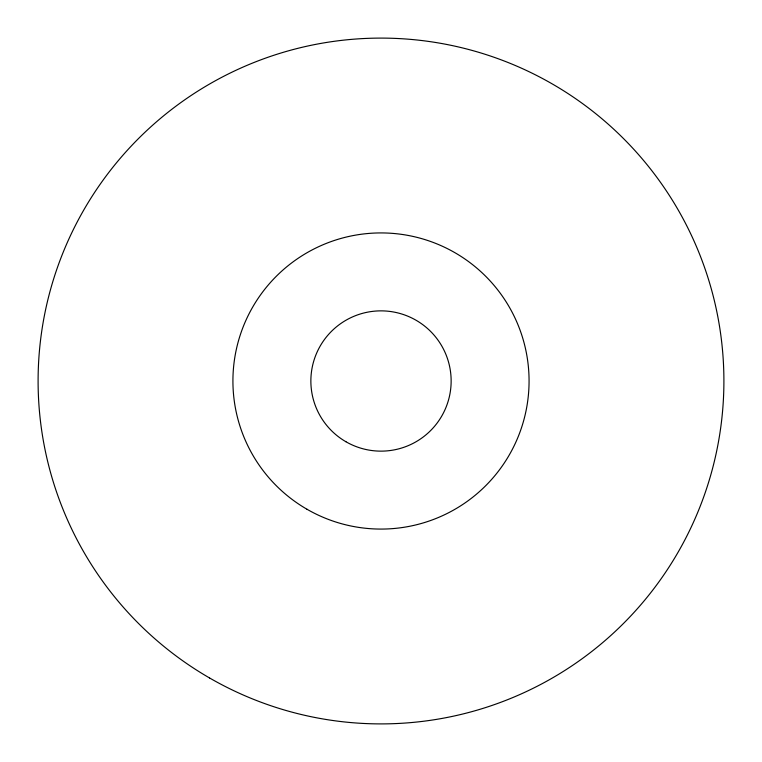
<?xml version="1.0" encoding="UTF-8"?>
<svg xmlns="http://www.w3.org/2000/svg" width="762" height="762" viewBox="0 0 762 762"><rect width="100%" height="100%" fill="white"/><g stroke="black" fill="none" stroke-linecap="round" stroke-linejoin="round"><path stroke-width="1.14" d="M306.962 509.235A148.066 148.066 0 0 0 529.066 381A148.066 148.066 0 0 0 306.962 252.765A148.066 148.066 0 0 0 306.962 509.235M345.929 441.741A70.142 70.142 0 0 0 451.142 381A70.142 70.142 0 0 0 345.929 320.259A70.142 70.142 0 0 0 345.929 441.741M209.55 677.961A342.9 342.9 0 0 0 723.9 381A342.9 342.9 0 0 0 209.55 84.039A342.9 342.9 0 0 0 209.55 677.961"/></g></svg>
